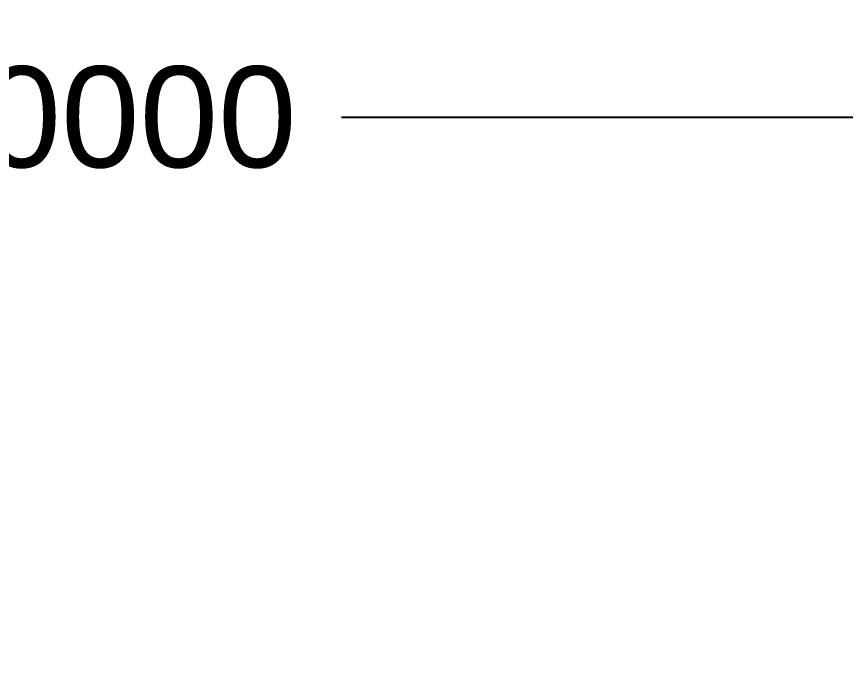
# Model space of a CAD drawing. Header units: inches. Extents: x 8.2 to 16.79, y 19.82 to 25.52.
# Drawn here: x 12.234 to 13.71, y 24.361 to 25.523 of the extents above; entities that cross this region are included whole.
import ezdxf

# ---------------------------------------------------------------- set-up
doc = ezdxf.new("R2010")
doc.units = ezdxf.units.IN
doc.header["$MEASUREMENT"] = 0
doc.styles.get("Standard").update_dxf_attribs({"font": 'Arial.ttf'})
doc.dimstyles.get("Standard").update_dxf_attribs({"dimtxt": 0.18, "dimasz": 0.18, "dimexe": 0.18, "dimexo": 0.0625, "dimgap": 0.09, "dimtad": 0, "dimtih": 1, "dimtoh": 1, "dimdec": 4, "dimzin": 0, "dimdsep": 46, "dimtxsty": 'Standard', "dimcen": 0.09, "dimadec": 0, "dimazin": 0, "dimtfac": 1, "dimtdec": 4, "dimtofl": 0, "dimtmove": 0, "dimatfit": 3, "dimfxl": 1, "dimtolj": 1, "dimtzin": 0, "dimarcsym": 0})

# ---------------------------------------------------------------- blocks, each defined once
blk = doc.blocks.new('*D16')
at = {"color": 0, "lineweight": -2, "transparency": 16777216}
for p, q in [((9.3486, 23.6302), (9.3486, 25.5226)), ((15.3486, 23.6302), (15.3486, 25.5226)), ((9.5286, 25.3426), (11.8841, 25.3426)), ((15.1686, 25.3426), (12.8131, 25.3426))]:
    blk.add_line(p, q, dxfattribs=at)
at = {"color": 0, "transparency": 16777216}
for points in [[(9.5286, 25.3726), (9.5286, 25.3126), (9.3486, 25.3426)], [(15.1686, 25.3726), (15.1686, 25.3126), (15.3486, 25.3426)]]:
    blk.add_solid(points, dxfattribs=at)
at = {"layer": 'Defpoints', "color": 0, "transparency": 16777216}
for p in [(15.3486, 25.3426), (9.3486, 23.5677), (15.3486, 23.5677)]:
    blk.add_point(p, dxfattribs=at)
at = {"color": 0, "transparency": 16777216, "insert": (12.3486, 25.3426), "char_height": 0.18, "attachment_point": 5}
blk.add_mtext('\\A1;6.0000', dxfattribs=at)

msp = doc.modelspace()

# ---------------------------------------------------------------- dimensions: what is measured, and where the dimension line sits
at = {"color": 3}
dim = msp.add_linear_dim(base=(15.34858, 25.34258), p1=(9.34858, 23.56766), p2=(15.34858, 23.56766), dimstyle='Standard', dxfattribs=at)
dim.commit()
dim.dimension.update_dxf_attribs({"geometry": '*D16', "text_midpoint": (12.34858, 25.34258)})

doc.saveas('drawing.dxf')
